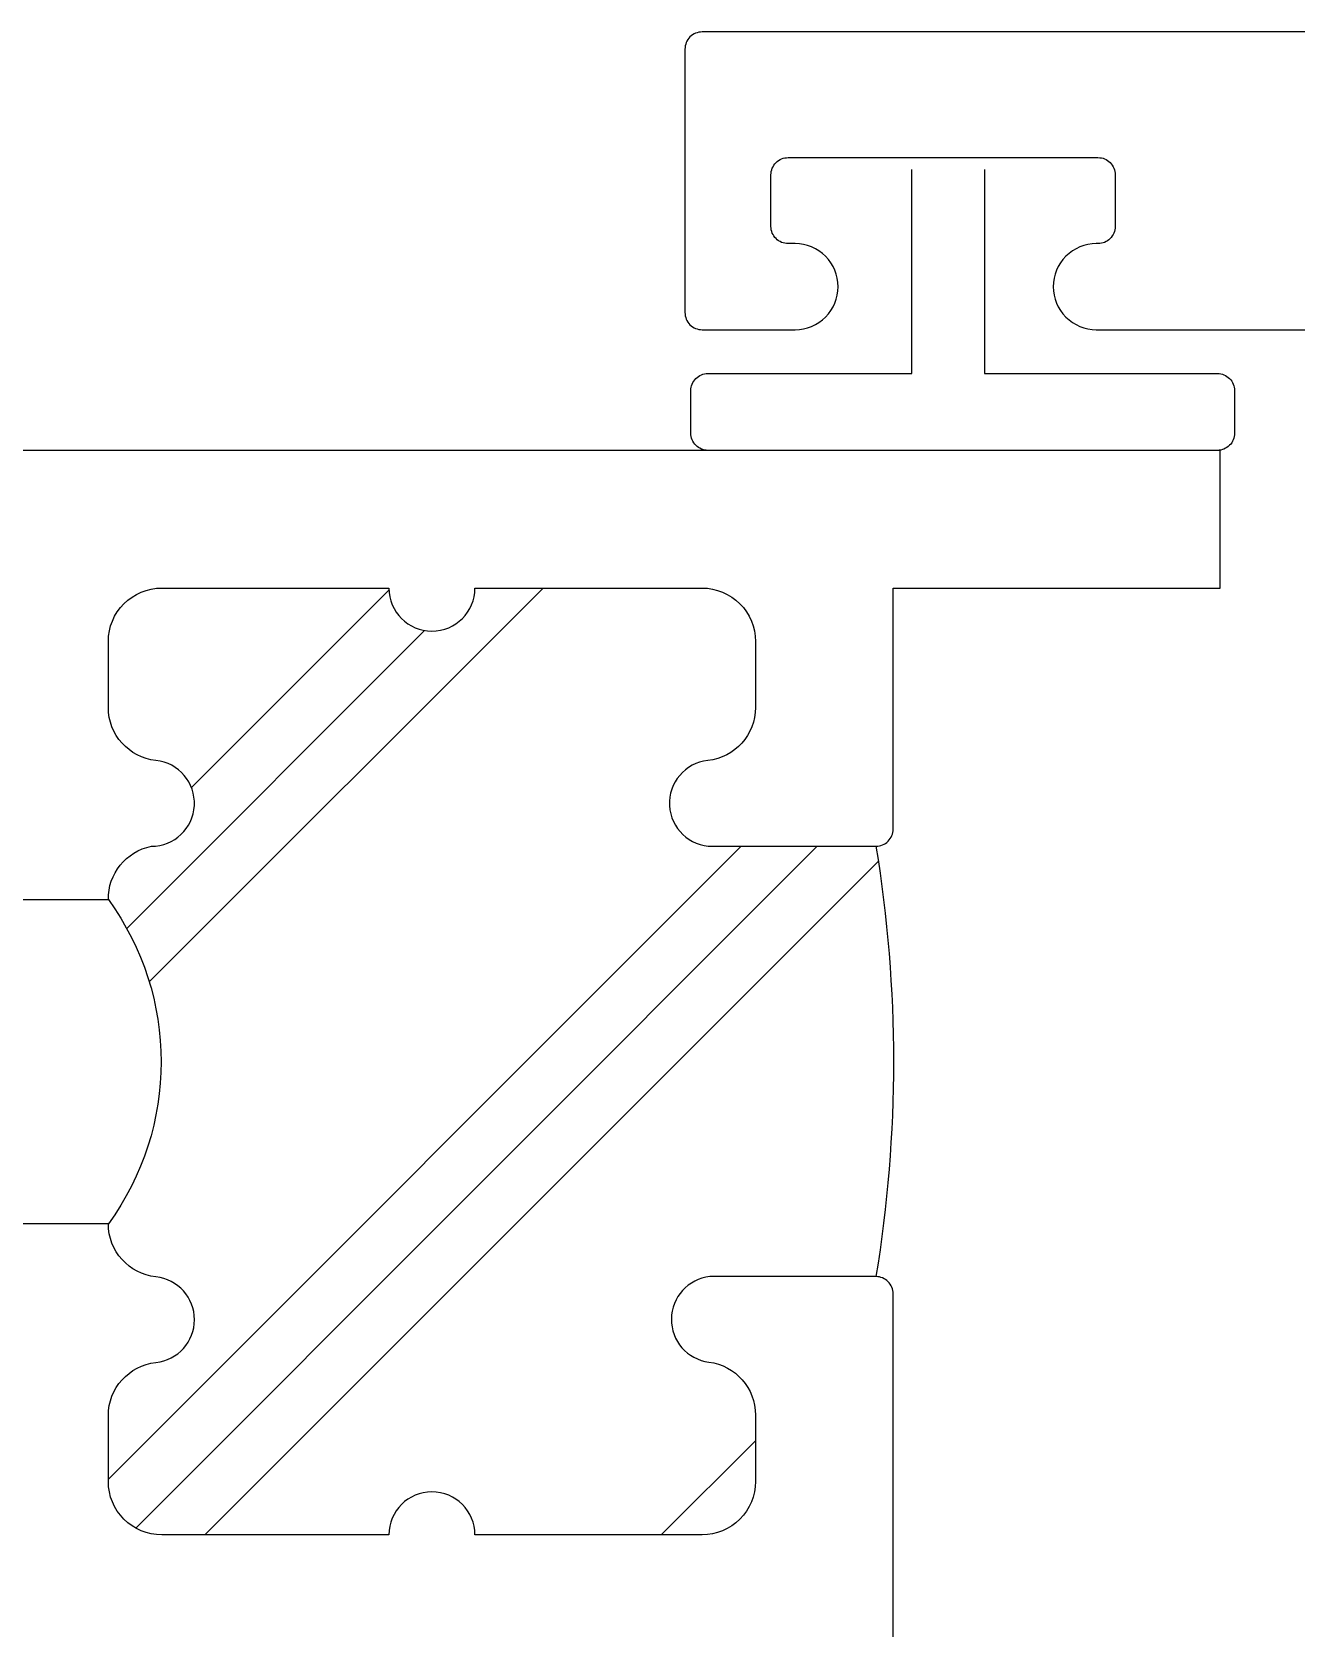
# Model space of a CAD drawing. Extents: x -7.4 to 79.9, y -10.6 to 40.1.
# Drawn here: x 18.33 to 19.064, y 6.943 to 7.871 of the extents above; entities that cross this region are included whole.
import ezdxf

# ---------------------------------------------------------------- set-up
doc = ezdxf.new("R2010")
doc.units = 0
doc.header["$LTSCALE"] = 0.25
doc.header["$MEASUREMENT"] = 0
doc.layers.get('0').update_dxf_attribs({"linetype": 'CONTINUOUS'})
for name, color, linetype in [('FRAME', 1, 'CONTINUOUS'), ('MISC', 7, 'CONTINUOUS'), ('VENT', 5, 'CONTINUOUS')]:
    doc.layers.add(name, color=color, linetype=linetype)

# ---------------------------------------------------------------- blocks, each defined once
blk = doc.blocks.new('05P11-Z-BAR')
h = blk.add_hatch()
h.set_pattern_fill('PLAST', angle=45, style=0)
h.set_pattern_definition([(45, (-0.3846, -1e-07), (-0.176777, 0.176777), []), (45, (-0.4067, 0.0221), (-0.176777, 0.176777), []), (45, (-0.4288, 0.0442), (-0.176777, 0.176777), [])])
h.paths.add_polyline_path([(0.0065, 1.12, -0.414214), (-0.0185, 1.145, -0.414214), (0.0065, 1.17), (0.0065, 1.302, 0.414214), (-0.0245, 1.333), (-0.06282, 1.333, 0.38311), (-0.09364, 1.30532, -0.947716), (-0.1435, 1.308), (-0.1435, 1.403, 0.087329), (-0.3935, 1.403), (-0.3935, 1.308, -1), (-0.4435, 1.308, 0.352985), (-0.47333, 1.333), (-0.5125, 1.333, 0.414214), (-0.5435, 1.302), (-0.5435, 1.17, -0.414214), (-0.5185, 1.145, -0.414214), (-0.5435, 1.12), (-0.5435, 0.988, 0.414214), (-0.5125, 0.957), (-0.47418, 0.957, 0.38311), (-0.44336, 0.98468, -0.898027), (-0.39364, 0.98468, 0.38311), (-0.36282, 0.957, -0.325577), (-0.1745, 0.957, 0.363634), (-0.1435, 0.982, -0.947716), (-0.09364, 0.98468, 0.38311), (-0.06282, 0.957), (-0.0245, 0.957, 0.414214), (0.0065, 0.988)])
for points in [[(-1.9905, 1.413), (-0.4035, 1.413, -0.414214), (-0.3935, 1.403), (-0.3935, 1.30646, -0.888834), (-0.44315, 1.30595, 0.377258), (-0.4739, 1.333), (-0.5125, 1.333, 0.414214), (-0.5435, 1.302), (-0.5435, 1.17, -1), (-0.5435, 1.12), (-0.5435, 0.988, 0.414214), (-0.5125, 0.957), (-0.47418, 0.957, 0.383109), (-0.44336, 0.98468, -0.898027), (-0.39364, 0.98468, 0.38311), (-0.36282, 0.957), (-0.36282, 0.877)], [(-0.0245, 0.957, 0.414214), (0.0065, 0.988), (0.0065, 1.12, -1), (0.0065, 1.17), (0.0065, 1.302, 0.414214), (-0.0245, 1.333), (-0.06282, 1.333, 0.38311), (-0.09364, 1.30532, -0.947716), (-0.1435, 1.308), (-0.1435, 1.403, -0.414214), (-0.1335, 1.413), (0.0065, 1.413), (0.0065, 1.603), (0.0865, 1.603), (0.0865, 0.01, -0.414214)], [(-0.1745, 0.877), (-0.1745, 0.957, 0.363634), (-0.1435, 0.982, -0.947716), (-0.09364, 0.98468, 0.38311), (-0.06282, 0.957), (-0.0245, 0.957)]]:
    blk.add_lwpolyline(points, format="xyb")
at = {"color": 7}
for centre, radius, start, end in [((-0.2685, 0.63804), 0.77511, 80.71953, 99.28047), ((-0.26866, 0.82772), 0.15993, 53.93185, 126.06815)]:
    blk.add_arc(centre, radius, start, end, dxfattribs=at)
blk = doc.blocks.new('05P02-T-BAR')
blk.add_lwpolyline([(0.0865, 0.01), (0.0865, 2.799, 0.414214), (0.0765, 2.809), (-0.0765, 2.809, 0.414214), (-0.0865, 2.799), (-0.0865, 2.745, 0.414214), (-0.0615, 2.72), (-0.0615, 2.72, 0.414214), (-0.0365, 2.745), (-0.0365, 2.749, -0.414214), (-0.0265, 2.759), (0.0035, 2.759, -0.414214), (0.0135, 2.749), (0.0135, 2.569, -0.414214), (0.0035, 2.559), (-0.0265, 2.559, -0.414214), (-0.0365, 2.569), (-0.0365, 2.57, 0.414214), (-0.0615, 2.595), (-0.0615, 2.595, 0.414214), (-0.0865, 2.57), (-0.0865, 2.382, 0.414214)], format="xyb")

msp = doc.modelspace()

# ---------------------------------------------------------------- linework, layer by layer
at = {"layer": 'MISC', "linetype": 'Continuous'}
msp.add_lwpolyline([(18.88341, 7.7907), (18.88341, 7.67223), (19.01865, 7.67223, -0.414214), (19.02865, 7.66223), (19.02865, 7.63757, -0.414214), (19.01865, 7.62757), (18.72269, 7.62757, -0.414214), (18.71269, 7.63757), (18.71269, 7.66223, -0.414214), (18.72269, 7.67223), (18.84111, 7.67223), (18.84111, 7.7907)], format="xyb", dxfattribs=at)

# ---------------------------------------------------------------- block references
at = {"layer": 'FRAME', "rotation": 90}
msp.add_blockref('05P02-T-BAR', (21.51829, 7.78414), dxfattribs=at)
at = {"layer": 'VENT', "xscale": -1, "rotation": 270}
msp.add_blockref('05P11-Z-BAR', (17.41729, 7.54107), dxfattribs=at)

doc.saveas('drawing.dxf')
